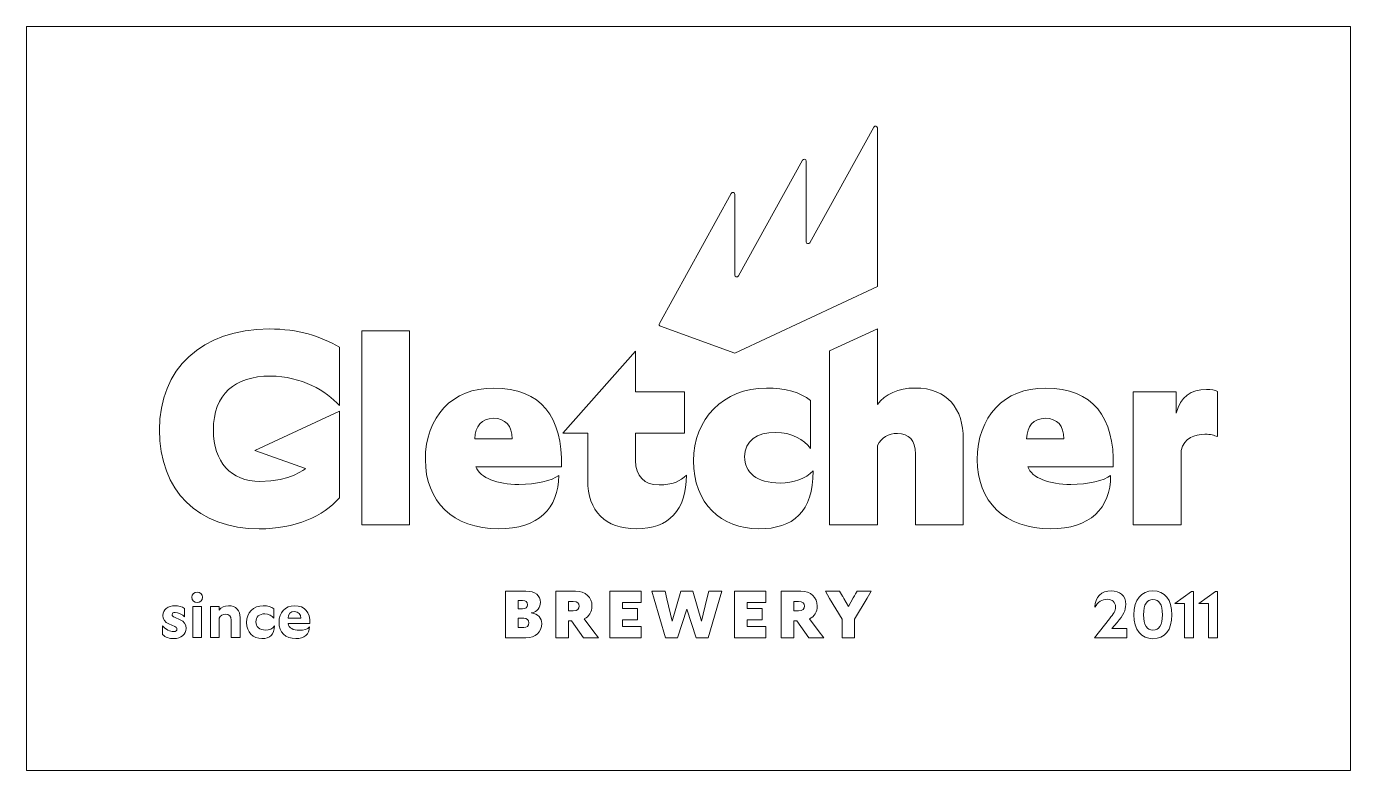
# Model space of a CAD drawing. Header units: millimetres. Extents: x 1687 to 2077, y -141 to 78.
import ezdxf

# ---------------------------------------------------------------- set-up
doc = ezdxf.new("R2010")
doc.units = ezdxf.units.MM
doc.header["$MEASUREMENT"] = 0
doc.layers.add('logo', color=7, linetype='Continuous', lineweight=0)
doc.layers.add('setka', color=7, linetype='Continuous', lineweight=0)

# ---------------------------------------------------------------- blocks, each defined once
blk = doc.blocks.new('Block_1')
at = {"layer": 'logo'}
for points, knots in [([(1828.42, -100.66), (1828.42, -100.66), (1828.42, -90.38), (1828.42, -90.38), (1828.42, -90.38), (1828.42, -88.68), (1828.42, -88.68), (1828.42, -88.68), (1834.34, -88.68), (1834.34, -88.68), (1837.14, -88.68), (1838.65, -89.91), (1838.65, -92), (1838.65, -93.39), (1837.81, -94.82), (1835.97, -95.07), (1837.98, -95.31), (1839.02, -96.66), (1839.02, -98.22), (1839.02, -100.72), (1837.34, -102.37), (1834.32, -102.37), (1834.32, -102.37), (1828.42, -102.37), (1828.42, -102.37), (1828.42, -102.37), (1828.42, -100.66), (1828.42, -100.66)], [0, 0, 0, 0, 1, 1, 1, 2, 2, 2, 3, 3, 3, 4, 4, 4, 5, 5, 5, 6, 6, 6, 7, 7, 7, 8, 8, 8, 9, 9, 9, 9]), ([(1843.22, -100.66), (1843.22, -100.66), (1843.22, -90.38), (1843.22, -90.38), (1843.22, -90.38), (1843.22, -88.68), (1843.22, -88.68), (1843.22, -88.68), (1849.01, -88.68), (1849.01, -88.68), (1851.86, -88.68), (1853.82, -90.54), (1853.82, -93.06), (1853.82, -94.72), (1852.96, -96.11), (1851.57, -96.85), (1851.57, -96.85), (1854.11, -100.22), (1854.11, -100.22), (1854.11, -100.22), (1855.74, -102.37), (1855.74, -102.37), (1855.74, -102.37), (1851.36, -102.37), (1851.36, -102.37), (1851.36, -102.37), (1847.82, -97.44), (1847.82, -97.44), (1847.82, -97.44), (1846.92, -97.44), (1846.92, -97.44), (1846.92, -97.44), (1846.92, -100.43), (1846.92, -100.43), (1846.92, -100.43), (1846.92, -102.37), (1846.92, -102.37), (1846.92, -102.37), (1843.22, -102.37), (1843.22, -102.37), (1843.22, -102.37), (1843.22, -100.66), (1843.22, -100.66)], [0, 0, 0, 0, 1, 1, 1, 2, 2, 2, 3, 3, 3, 4, 4, 4, 5, 5, 5, 6, 6, 6, 7, 7, 7, 8, 8, 8, 9, 9, 9, 10, 10, 10, 11, 11, 11, 12, 12, 12, 13, 13, 13, 14, 14, 14, 14]), ([(1859.06, -100.66), (1859.06, -100.66), (1859.06, -90.38), (1859.06, -90.38), (1859.06, -90.38), (1859.06, -88.68), (1859.06, -88.68), (1859.06, -88.68), (1868.29, -88.68), (1868.29, -88.68), (1868.29, -88.68), (1868.29, -91.96), (1868.29, -91.96), (1868.29, -91.96), (1865.59, -91.96), (1865.59, -91.96), (1865.59, -91.96), (1862.76, -91.96), (1862.76, -91.96), (1862.76, -91.96), (1862.76, -93.8), (1862.76, -93.8), (1862.76, -93.8), (1865.22, -93.8), (1865.22, -93.8), (1865.22, -93.8), (1867.19, -93.8), (1867.19, -93.8), (1867.19, -93.8), (1867.19, -97.09), (1867.19, -97.09), (1867.19, -97.09), (1865.18, -97.09), (1865.18, -97.09), (1865.18, -97.09), (1862.76, -97.09), (1862.76, -97.09), (1862.76, -97.09), (1862.76, -99.08), (1862.76, -99.08), (1862.76, -99.08), (1865.32, -99.08), (1865.32, -99.08), (1865.32, -99.08), (1868.29, -99.08), (1868.29, -99.08), (1868.29, -99.08), (1868.29, -102.37), (1868.29, -102.37), (1868.29, -102.37), (1859.06, -102.37), (1859.06, -102.37), (1859.06, -102.37), (1859.06, -100.66), (1859.06, -100.66)], [0, 0, 0, 0, 1, 1, 1, 2, 2, 2, 3, 3, 3, 4, 4, 4, 5, 5, 5, 6, 6, 6, 7, 7, 7, 8, 8, 8, 9, 9, 9, 10, 10, 10, 11, 11, 11, 12, 12, 12, 13, 13, 13, 14, 14, 14, 15, 15, 15, 16, 16, 16, 17, 17, 17, 18, 18, 18, 18]), ([(1871.42, -88.68), (1871.42, -88.68), (1875.31, -88.68), (1875.31, -88.68), (1875.31, -88.68), (1875.84, -90.91), (1875.84, -90.91), (1875.84, -90.91), (1877.4, -97.5), (1877.4, -97.5), (1877.4, -97.5), (1879.96, -88.68), (1879.96, -88.68), (1879.96, -88.68), (1883.52, -88.68), (1883.52, -88.68), (1883.52, -88.68), (1886.08, -97.5), (1886.08, -97.5), (1886.08, -97.5), (1887.65, -90.91), (1887.65, -90.91), (1887.65, -90.91), (1888.18, -88.68), (1888.18, -88.68), (1888.18, -88.68), (1892.07, -88.68), (1892.07, -88.68), (1892.07, -88.68), (1891.28, -91.32), (1891.28, -91.32), (1891.28, -91.32), (1888.02, -102.37), (1888.02, -102.37), (1888.02, -102.37), (1884.46, -102.37), (1884.46, -102.37), (1884.46, -102.37), (1881.74, -93.94), (1881.74, -93.94), (1881.74, -93.94), (1879.02, -102.37), (1879.02, -102.37), (1879.02, -102.37), (1875.46, -102.37), (1875.46, -102.37), (1875.46, -102.37), (1872.1, -90.99), (1872.1, -90.99), (1872.1, -90.99), (1871.42, -88.68), (1871.42, -88.68)], [0, 0, 0, 0, 1, 1, 1, 2, 2, 2, 3, 3, 3, 4, 4, 4, 5, 5, 5, 6, 6, 6, 7, 7, 7, 8, 8, 8, 9, 9, 9, 10, 10, 10, 11, 11, 11, 12, 12, 12, 13, 13, 13, 14, 14, 14, 15, 15, 15, 16, 16, 16, 17, 17, 17, 17]), ([(1895.78, -100.66), (1895.78, -100.66), (1895.78, -90.38), (1895.78, -90.38), (1895.78, -90.38), (1895.78, -88.68), (1895.78, -88.68), (1895.78, -88.68), (1905.01, -88.68), (1905.01, -88.68), (1905.01, -88.68), (1905.01, -91.96), (1905.01, -91.96), (1905.01, -91.96), (1902.31, -91.96), (1902.31, -91.96), (1902.31, -91.96), (1899.48, -91.96), (1899.48, -91.96), (1899.48, -91.96), (1899.48, -93.8), (1899.48, -93.8), (1899.48, -93.8), (1901.94, -93.8), (1901.94, -93.8), (1901.94, -93.8), (1903.92, -93.8), (1903.92, -93.8), (1903.92, -93.8), (1903.92, -97.09), (1903.92, -97.09), (1903.92, -97.09), (1901.9, -97.09), (1901.9, -97.09), (1901.9, -97.09), (1899.48, -97.09), (1899.48, -97.09), (1899.48, -97.09), (1899.48, -99.08), (1899.48, -99.08), (1899.48, -99.08), (1902.04, -99.08), (1902.04, -99.08), (1902.04, -99.08), (1905.01, -99.08), (1905.01, -99.08), (1905.01, -99.08), (1905.01, -102.37), (1905.01, -102.37), (1905.01, -102.37), (1895.78, -102.37), (1895.78, -102.37), (1895.78, -102.37), (1895.78, -100.66), (1895.78, -100.66)], [0, 0, 0, 0, 1, 1, 1, 2, 2, 2, 3, 3, 3, 4, 4, 4, 5, 5, 5, 6, 6, 6, 7, 7, 7, 8, 8, 8, 9, 9, 9, 10, 10, 10, 11, 11, 11, 12, 12, 12, 13, 13, 13, 14, 14, 14, 15, 15, 15, 16, 16, 16, 17, 17, 17, 18, 18, 18, 18]), ([(1909.51, -100.66), (1909.51, -100.66), (1909.51, -90.38), (1909.51, -90.38), (1909.51, -90.38), (1909.51, -88.68), (1909.51, -88.68), (1909.51, -88.68), (1915.3, -88.68), (1915.3, -88.68), (1918.15, -88.68), (1920.11, -90.54), (1920.11, -93.06), (1920.11, -94.72), (1919.25, -96.11), (1917.86, -96.85), (1917.86, -96.85), (1920.4, -100.22), (1920.4, -100.22), (1920.4, -100.22), (1922.02, -102.37), (1922.02, -102.37), (1922.02, -102.37), (1917.64, -102.37), (1917.64, -102.37), (1917.64, -102.37), (1914.1, -97.44), (1914.1, -97.44), (1914.1, -97.44), (1913.2, -97.44), (1913.2, -97.44), (1913.2, -97.44), (1913.2, -100.43), (1913.2, -100.43), (1913.2, -100.43), (1913.2, -102.37), (1913.2, -102.37), (1913.2, -102.37), (1909.51, -102.37), (1909.51, -102.37), (1909.51, -102.37), (1909.51, -100.66), (1909.51, -100.66)], [0, 0, 0, 0, 1, 1, 1, 2, 2, 2, 3, 3, 3, 4, 4, 4, 5, 5, 5, 6, 6, 6, 7, 7, 7, 8, 8, 8, 9, 9, 9, 10, 10, 10, 11, 11, 11, 12, 12, 12, 13, 13, 13, 14, 14, 14, 14]), ([(1927.4, -100.45), (1927.4, -100.45), (1927.4, -96.93), (1927.4, -96.93), (1927.4, -96.93), (1923.76, -90.79), (1923.76, -90.79), (1923.76, -90.79), (1922.51, -88.68), (1922.51, -88.68), (1922.51, -88.68), (1926.69, -88.68), (1926.69, -88.68), (1926.69, -88.68), (1927.56, -90.18), (1927.56, -90.18), (1927.56, -90.18), (1927.56, -90.18), (1927.95, -90.87), (1927.95, -90.87), (1929.26, -93.16), (1929.26, -93.16), (1929.26, -93.16), (1930.7, -90.63), (1930.7, -90.63), (1930.7, -90.63), (1931.04, -90.05), (1931.04, -90.05), (1931.04, -90.05), (1931.04, -90.05), (1931.82, -88.68), (1931.82, -88.68), (1935.98, -88.68), (1935.98, -88.68), (1935.98, -88.68), (1934.79, -90.69), (1934.79, -90.69), (1934.79, -90.69), (1931.09, -96.93), (1931.09, -96.93), (1931.09, -96.93), (1931.09, -100.66), (1931.09, -100.66), (1931.09, -100.66), (1931.09, -102.37), (1931.09, -102.37), (1931.09, -102.37), (1927.4, -102.37), (1927.4, -102.37), (1927.4, -102.37), (1927.4, -100.45), (1927.4, -100.45)], [0, 0, 0, 0, 1, 1, 1, 2, 2, 2, 3, 3, 3, 4, 4, 4, 5, 5, 5, 6, 6, 6, 7, 7, 7, 8, 8, 8, 9, 9, 9, 10, 10, 10, 11, 11, 11, 12, 12, 12, 13, 13, 13, 14, 14, 14, 15, 15, 15, 16, 16, 16, 17, 17, 17, 17]), ([(1833.41, -93.9), (1834.42, -93.9), (1834.83, -93.39), (1834.83, -92.65), (1834.83, -91.9), (1834.42, -91.4), (1833.41, -91.4), (1833.41, -91.4), (1832.13, -91.4), (1832.13, -91.4), (1832.13, -91.4), (1832.13, -93.9), (1832.13, -93.9), (1832.13, -93.9), (1833.41, -93.9), (1833.41, -93.9)], [0, 0, 0, 0, 1, 1, 1, 2, 2, 2, 3, 3, 3, 4, 4, 4, 5, 5, 5, 5]), ([(1848.32, -94.45), (1849.62, -94.45), (1850.03, -93.84), (1850.03, -93.06), (1850.03, -92.28), (1849.62, -91.67), (1848.32, -91.67), (1848.32, -91.67), (1846.92, -91.67), (1846.92, -91.67), (1846.92, -91.67), (1846.92, -94.45), (1846.92, -94.45), (1846.92, -94.45), (1848.32, -94.45), (1848.32, -94.45)], [0, 0, 0, 0, 1, 1, 1, 2, 2, 2, 3, 3, 3, 4, 4, 4, 5, 5, 5, 5]), ([(1914.61, -94.45), (1915.9, -94.45), (1916.31, -93.84), (1916.31, -93.06), (1916.31, -92.28), (1915.9, -91.67), (1914.61, -91.67), (1914.61, -91.67), (1913.2, -91.67), (1913.2, -91.67), (1913.2, -91.67), (1913.2, -94.45), (1913.2, -94.45), (1913.2, -94.45), (1914.61, -94.45), (1914.61, -94.45)], [0, 0, 0, 0, 1, 1, 1, 2, 2, 2, 3, 3, 3, 4, 4, 4, 5, 5, 5, 5]), ([(1833.74, -99.41), (1834.6, -99.41), (1835.26, -98.89), (1835.26, -98.02), (1835.26, -97.16), (1834.6, -96.64), (1833.74, -96.64), (1833.74, -96.64), (1832.13, -96.64), (1832.13, -96.64), (1832.13, -96.64), (1832.13, -99.41), (1832.13, -99.41), (1832.13, -99.41), (1833.74, -99.41), (1833.74, -99.41)], [0, 0, 0, 0, 1, 1, 1, 2, 2, 2, 3, 3, 3, 4, 4, 4, 5, 5, 5, 5])]:
    blk.add_open_spline(points, degree=3, knots=knots, dxfattribs=at)
blk = doc.blocks.new('Block_3')
at = {"layer": 'logo'}
for points, knots in [([(1737.63, -88.95), (1738.52, -88.95), (1739.19, -89.62), (1739.19, -90.47), (1739.19, -91.36), (1738.52, -91.99), (1737.63, -91.99), (1736.74, -91.99), (1736.08, -91.36), (1736.08, -90.47), (1736.08, -89.62), (1736.74, -88.95), (1737.63, -88.95)], [0, 0, 0, 0, 1, 1, 1, 2, 2, 2, 3, 3, 3, 4, 4, 4, 4]), ([(1727.46, -101.44), (1727.46, -101.44), (1727.46, -98.9), (1727.46, -98.9), (1728.28, -99.9), (1729.7, -100.58), (1730.72, -100.58), (1731.35, -100.58), (1731.69, -100.33), (1731.69, -99.86), (1731.69, -99.45), (1731.5, -99.27), (1731.04, -99.07), (1731.04, -99.07), (1729.33, -98.31), (1729.33, -98.31), (1728.17, -97.77), (1727.57, -96.99), (1727.57, -95.79), (1727.57, -94.14), (1729.04, -92.95), (1731.08, -92.95), (1732.24, -92.95), (1733.13, -93.21), (1733.95, -93.82), (1733.95, -93.82), (1733.95, -96.18), (1733.95, -96.18), (1733.35, -95.51), (1732.06, -94.92), (1731.17, -94.92), (1730.61, -94.92), (1730.28, -95.16), (1730.28, -95.57), (1730.28, -95.94), (1730.5, -96.14), (1730.98, -96.36), (1730.98, -96.36), (1732.65, -97.1), (1732.65, -97.1), (1733.82, -97.62), (1734.37, -98.42), (1734.37, -99.66), (1734.37, -101.42), (1732.89, -102.64), (1730.82, -102.64), (1729.46, -102.64), (1728.33, -102.25), (1727.46, -101.44)], [0, 0, 0, 0, 1, 1, 1, 2, 2, 2, 3, 3, 3, 4, 4, 4, 5, 5, 5, 6, 6, 6, 7, 7, 7, 8, 8, 8, 9, 9, 9, 10, 10, 10, 11, 11, 11, 12, 12, 12, 13, 13, 13, 14, 14, 14, 15, 15, 15, 16, 16, 16, 16]), ([(1736.34, -100.97), (1736.34, -100.97), (1736.34, -95.57), (1736.34, -95.57), (1736.34, -95.57), (1736.34, -93.23), (1736.34, -93.23), (1736.34, -93.23), (1738.93, -93.23), (1738.93, -93.23), (1738.93, -93.23), (1738.93, -100.84), (1738.93, -100.84), (1738.93, -100.84), (1738.93, -102.36), (1738.93, -102.36), (1738.93, -102.36), (1736.34, -102.36), (1736.34, -102.36), (1736.34, -102.36), (1736.34, -100.97), (1736.34, -100.97)], [0, 0, 0, 0, 1, 1, 1, 2, 2, 2, 3, 3, 3, 4, 4, 4, 5, 5, 5, 6, 6, 6, 7, 7, 7, 7]), ([(1747.69, -100.97), (1747.69, -100.97), (1747.69, -97.25), (1747.69, -97.25), (1747.69, -96.08), (1747.06, -95.42), (1745.99, -95.42), (1745.11, -95.42), (1744.5, -95.82), (1744.15, -96.6), (1744.15, -96.6), (1744.15, -100.84), (1744.15, -100.84), (1744.15, -100.84), (1744.15, -102.36), (1744.15, -102.36), (1744.15, -102.36), (1741.56, -102.36), (1741.56, -102.36), (1741.56, -102.36), (1741.56, -100.97), (1741.56, -100.97), (1741.56, -100.97), (1741.56, -95.57), (1741.56, -95.57), (1741.56, -95.57), (1741.56, -93.23), (1741.56, -93.23), (1741.56, -93.23), (1744.15, -93.23), (1744.15, -93.23), (1744.15, -93.23), (1744.15, -94.27), (1744.15, -94.27), (1744.69, -93.44), (1745.63, -92.95), (1746.87, -92.95), (1749.1, -92.95), (1750.28, -94.38), (1750.28, -96.45), (1750.28, -96.45), (1750.28, -100.88), (1750.28, -100.88), (1750.28, -100.88), (1750.28, -102.36), (1750.28, -102.36), (1750.28, -102.36), (1747.69, -102.36), (1747.69, -102.36), (1747.69, -102.36), (1747.69, -100.97), (1747.69, -100.97)], [0, 0, 0, 0, 1, 1, 1, 2, 2, 2, 3, 3, 3, 4, 4, 4, 5, 5, 5, 6, 6, 6, 7, 7, 7, 8, 8, 8, 9, 9, 9, 10, 10, 10, 11, 11, 11, 12, 12, 12, 13, 13, 13, 14, 14, 14, 15, 15, 15, 16, 16, 16, 17, 17, 17, 17]), ([(1752.19, -97.9), (1752.19, -95.03), (1754.19, -92.95), (1757.1, -92.95), (1758.43, -92.95), (1759.45, -93.27), (1760.17, -93.88), (1760.17, -93.88), (1760.17, -96.6), (1760.17, -96.6), (1759.67, -95.88), (1758.75, -95.34), (1757.52, -95.34), (1755.95, -95.34), (1754.93, -96.23), (1754.93, -97.71), (1754.93, -99.14), (1755.95, -100.14), (1757.76, -100.14), (1758.89, -100.14), (1759.84, -99.7), (1760.38, -98.9), (1760.38, -101.47), (1759.04, -102.64), (1756.71, -102.64), (1754.06, -102.64), (1752.19, -100.84), (1752.19, -97.9)], [0, 0, 0, 0, 1, 1, 1, 2, 2, 2, 3, 3, 3, 4, 4, 4, 5, 5, 5, 6, 6, 6, 7, 7, 7, 8, 8, 8, 9, 9, 9, 9]), ([(1761.73, -97.86), (1761.73, -94.95), (1763.47, -92.95), (1766.3, -92.95), (1769.38, -92.95), (1770.9, -94.86), (1770.84, -98.2), (1770.84, -98.2), (1764.41, -98.2), (1764.41, -98.2), (1764.58, -99.53), (1765.95, -100.2), (1767.71, -100.2), (1768.99, -100.2), (1770.16, -99.83), (1770.67, -99.2), (1770.67, -101.33), (1769.23, -102.64), (1766.64, -102.64), (1763.64, -102.64), (1761.73, -100.81), (1761.73, -97.86)], [0, 0, 0, 0, 1, 1, 1, 2, 2, 2, 3, 3, 3, 4, 4, 4, 5, 5, 5, 6, 6, 6, 7, 7, 7, 7]), ([(1768.14, -96.57), (1768.14, -95.49), (1767.53, -94.66), (1766.28, -94.66), (1765.15, -94.66), (1764.47, -95.42), (1764.4, -96.57), (1764.4, -96.57), (1768.14, -96.57), (1768.14, -96.57)], [0, 0, 0, 0, 1, 1, 1, 2, 2, 2, 3, 3, 3, 3])]:
    blk.add_open_spline(points, degree=3, knots=knots, dxfattribs=at)
blk = doc.blocks.new('Block_2')
at = {"layer": 'logo'}
blk.add_blockref('Block_3', (0, 0), dxfattribs=at)
blk = doc.blocks.new('Block_4')
at = {"layer": 'logo'}
for points, knots in [([(2007.88, -93.32), (2007.88, -91.89), (2006.89, -91.04), (2005.44, -91.04), (2003.85, -91.04), (2002.6, -91.85), (2001.82, -93.41), (2001.84, -90.38), (2003.78, -88.56), (2006.62, -88.56), (2009.07, -88.56), (2010.89, -89.94), (2010.89, -92.58), (2010.89, -94.34), (2010.19, -95.7), (2008.34, -97.88), (2008.34, -97.88), (2006.83, -99.66), (2006.83, -99.66), (2006.83, -99.66), (2011.18, -99.66), (2011.18, -99.66), (2011.18, -99.66), (2011.18, -102.38), (2011.18, -102.38), (2011.18, -102.38), (2001.69, -102.38), (2001.69, -102.38), (2001.69, -102.38), (2006.08, -96.82), (2006.08, -96.82), (2007.33, -95.27), (2007.88, -94.5), (2007.88, -93.32)], [0, 0, 0, 0, 1, 1, 1, 2, 2, 2, 3, 3, 3, 4, 4, 4, 5, 5, 5, 6, 6, 6, 7, 7, 7, 8, 8, 8, 9, 9, 9, 10, 10, 10, 11, 11, 11, 11]), ([(2013.31, -95.62), (2013.31, -91.11), (2015.45, -88.56), (2018.89, -88.56), (2022.35, -88.56), (2024.48, -91.11), (2024.48, -95.62), (2024.48, -100.12), (2022.35, -102.67), (2018.89, -102.67), (2015.45, -102.67), (2013.31, -100.12), (2013.31, -95.62)], [0, 0, 0, 0, 1, 1, 1, 2, 2, 2, 3, 3, 3, 4, 4, 4, 4]), ([(2028.15, -100.78), (2028.15, -100.78), (2028.15, -92.29), (2028.15, -92.29), (2028.15, -92.29), (2025.37, -92.29), (2025.37, -92.29), (2025.37, -92.29), (2030.24, -88.76), (2030.24, -88.76), (2030.24, -88.76), (2030.86, -88.76), (2030.86, -88.76), (2030.86, -88.76), (2030.86, -100.8), (2030.86, -100.8), (2030.86, -100.8), (2030.86, -102.38), (2030.86, -102.38), (2030.86, -102.38), (2028.15, -102.38), (2028.15, -102.38), (2028.15, -102.38), (2028.15, -100.78), (2028.15, -100.78)], [0, 0, 0, 0, 1, 1, 1, 2, 2, 2, 3, 3, 3, 4, 4, 4, 5, 5, 5, 6, 6, 6, 7, 7, 7, 8, 8, 8, 8]), ([(2035.21, -100.78), (2035.21, -100.78), (2035.21, -92.29), (2035.21, -92.29), (2035.21, -92.29), (2032.42, -92.29), (2032.42, -92.29), (2032.42, -92.29), (2037.3, -88.76), (2037.3, -88.76), (2037.3, -88.76), (2037.91, -88.76), (2037.91, -88.76), (2037.91, -88.76), (2037.91, -100.8), (2037.91, -100.8), (2037.91, -100.8), (2037.91, -102.38), (2037.91, -102.38), (2037.91, -102.38), (2035.21, -102.38), (2035.21, -102.38), (2035.21, -102.38), (2035.21, -100.78), (2035.21, -100.78)], [0, 0, 0, 0, 1, 1, 1, 2, 2, 2, 3, 3, 3, 4, 4, 4, 5, 5, 5, 6, 6, 6, 7, 7, 7, 8, 8, 8, 8]), ([(2018.89, -100.12), (2020.71, -100.12), (2021.66, -98.73), (2021.66, -95.62), (2021.66, -92.51), (2020.71, -91.11), (2018.89, -91.11), (2017.1, -91.11), (2016.15, -92.51), (2016.15, -95.62), (2016.15, -98.73), (2017.1, -100.12), (2018.89, -100.12)], [0, 0, 0, 0, 1, 1, 1, 2, 2, 2, 3, 3, 3, 4, 4, 4, 4])]:
    blk.add_open_spline(points, degree=3, knots=knots, dxfattribs=at)
blk = doc.blocks.new('Block_6')
at = {"layer": 'logo'}
blk.add_lwpolyline([(1786.09, -63.1), (1786.09, -23.05), (1786.09, -12.02), (1800.16, -12.02), (1800.16, -62.32), (1800.16, -69.12), (1786.09, -69.12)], close=True, dxfattribs=at)
for points, knots in [([(1754.59, -47.25), (1754.59, -47.25), (1769.54, -52.54), (1769.54, -52.54), (1769.54, -52.54), (1765.13, -56.38), (1756.13, -56.38), (1747.58, -56.38), (1742.42, -50.57), (1742.42, -41.22), (1742.42, -30.65), (1748.71, -25.33), (1759.12, -25.33), (1768.47, -25.33), (1775.63, -29.74), (1779.51, -34.01), (1779.51, -34.01), (1779.51, -16.82), (1779.51, -16.82), (1773.94, -13.6), (1767.42, -11.45), (1758.87, -11.45), (1738.95, -11.45), (1726.53, -23.31), (1726.53, -41.14), (1726.53, -59.04), (1737.98, -70.33), (1755.89, -70.33), (1766.54, -70.33), (1774.83, -66.54), (1779.51, -61.22), (1779.51, -61.22), (1779.51, -43.56), (1779.51, -43.56), (1779.51, -43.56), (1779.51, -35.62), (1779.51, -35.62), (1779.51, -35.62), (1754.59, -47.25), (1754.59, -47.25)], [0, 0, 0, 0, 1, 1, 1, 2, 2, 2, 3, 3, 3, 4, 4, 4, 5, 5, 5, 6, 6, 6, 7, 7, 7, 8, 8, 8, 9, 9, 9, 10, 10, 10, 11, 11, 11, 12, 12, 12, 13, 13, 13, 13]), ([(1949.02, -63.1), (1949.02, -63.1), (1949.02, -48.24), (1949.02, -48.24), (1949.02, -44.25), (1947.14, -42.22), (1943.7, -42.22), (1941.04, -42.22), (1939, -43.39), (1937.83, -45.74), (1937.83, -45.74), (1937.83, -62.32), (1937.83, -62.32), (1937.83, -62.32), (1937.83, -69.12), (1937.83, -69.12), (1937.83, -69.12), (1923.75, -69.12), (1923.75, -69.12), (1923.75, -69.12), (1923.75, -63.1), (1923.75, -63.1), (1923.75, -63.1), (1923.75, -23.05), (1923.75, -23.05), (1923.75, -23.05), (1923.75, -17.87), (1923.75, -17.87), (1923.75, -17.87), (1937.83, -11.43), (1937.83, -11.43), (1937.83, -11.43), (1937.83, -33.69), (1937.83, -33.69), (1939.94, -30.64), (1944.01, -28.84), (1948.86, -28.84), (1958.48, -28.84), (1963.09, -35.02), (1963.09, -43.86), (1963.09, -43.86), (1963.09, -62.32), (1963.09, -62.32), (1963.09, -62.32), (1963.09, -69.12), (1963.09, -69.12), (1963.09, -69.12), (1949.02, -69.12), (1949.02, -69.12), (1949.02, -69.12), (1949.02, -63.1), (1949.02, -63.1)], [0, 0, 0, 0, 1, 1, 1, 2, 2, 2, 3, 3, 3, 4, 4, 4, 5, 5, 5, 6, 6, 6, 7, 7, 7, 8, 8, 8, 9, 9, 9, 10, 10, 10, 11, 11, 11, 12, 12, 12, 13, 13, 13, 14, 14, 14, 15, 15, 15, 16, 16, 16, 17, 17, 17, 17]), ([(1852.57, -55.98), (1852.57, -55.98), (1852.57, -42.14), (1852.57, -42.14), (1852.57, -42.14), (1845.22, -42.14), (1845.22, -42.14), (1845.22, -42.14), (1866.65, -17.97), (1866.65, -17.97), (1866.65, -17.97), (1866.65, -30.01), (1866.65, -30.01), (1866.65, -30.01), (1881.04, -30.01), (1881.04, -30.01), (1881.04, -30.01), (1881.04, -42.14), (1881.04, -42.14), (1881.04, -42.14), (1866.65, -42.14), (1866.65, -42.14), (1866.65, -42.14), (1866.65, -50.19), (1866.65, -50.19), (1866.65, -54.81), (1869.23, -57.39), (1873.61, -57.39), (1877.29, -57.39), (1879.95, -56.3), (1881.59, -54.5), (1881.59, -64.82), (1876.51, -70.3), (1866.88, -70.3), (1857.73, -70.3), (1852.57, -65.13), (1852.57, -55.98)], [0, 0, 0, 0, 1, 1, 1, 2, 2, 2, 3, 3, 3, 4, 4, 4, 5, 5, 5, 6, 6, 6, 7, 7, 7, 8, 8, 8, 9, 9, 9, 10, 10, 10, 11, 11, 11, 12, 12, 12, 12]), ([(1804.79, -49.96), (1804.79, -37.29), (1812.69, -28.84), (1824.89, -28.84), (1838.89, -28.84), (1845.23, -37.52), (1844.84, -52.07), (1844.84, -52.07), (1819.65, -52.07), (1819.65, -52.07), (1820.98, -55.36), (1825.91, -57.23), (1832.32, -57.23), (1837.48, -57.23), (1842.1, -56.14), (1844.05, -54.57), (1844.05, -64.27), (1837.95, -70.3), (1826.38, -70.3), (1812.84, -70.3), (1804.79, -62.08), (1804.79, -49.96)], [0, 0, 0, 0, 1, 1, 1, 2, 2, 2, 3, 3, 3, 4, 4, 4, 5, 5, 5, 6, 6, 6, 7, 7, 7, 7]), ([(1883.7, -50.27), (1883.7, -37.99), (1892.46, -28.84), (1905.13, -28.84), (1910.77, -28.84), (1915.07, -30.09), (1918.12, -32.52), (1918.12, -32.52), (1918.12, -46.67), (1918.12, -46.67), (1916.24, -44.02), (1912.49, -41.9), (1907.87, -41.9), (1902.32, -41.9), (1898.72, -44.41), (1898.72, -49.1), (1898.72, -53.64), (1902.24, -56.84), (1909.2, -56.84), (1913.03, -56.84), (1916.79, -55.51), (1918.9, -53.25), (1918.9, -65.37), (1913.11, -70.3), (1902.87, -70.3), (1891.84, -70.3), (1883.7, -62.87), (1883.7, -50.27)], [0, 0, 0, 0, 1, 1, 1, 2, 2, 2, 3, 3, 3, 4, 4, 4, 5, 5, 5, 6, 6, 6, 7, 7, 7, 8, 8, 8, 9, 9, 9, 9]), ([(1967.17, -49.96), (1967.17, -37.29), (1975.07, -28.84), (1987.27, -28.84), (2001.28, -28.84), (2007.61, -37.52), (2007.22, -52.07), (2007.22, -52.07), (1982.03, -52.07), (1982.03, -52.07), (1983.36, -55.36), (1988.29, -57.23), (1994.7, -57.23), (1999.87, -57.23), (2004.48, -56.14), (2006.44, -54.57), (2006.44, -64.27), (2000.34, -70.3), (1988.76, -70.3), (1975.23, -70.3), (1967.17, -62.08), (1967.17, -49.96)], [0, 0, 0, 0, 1, 1, 1, 2, 2, 2, 3, 3, 3, 4, 4, 4, 5, 5, 5, 6, 6, 6, 7, 7, 7, 7]), ([(2013.08, -63.1), (2013.08, -63.1), (2013.08, -36.66), (2013.08, -36.66), (2013.08, -36.66), (2013.08, -30.01), (2013.08, -30.01), (2013.08, -30.01), (2025.75, -30.01), (2025.75, -30.01), (2025.75, -30.01), (2025.75, -36.27), (2025.75, -36.27), (2027, -31.42), (2029.97, -29.23), (2034.67, -29.23), (2036.07, -29.23), (2037.17, -29.47), (2037.87, -29.86), (2037.87, -29.86), (2037.87, -43.15), (2037.87, -43.15), (2036.93, -42.76), (2035.92, -42.45), (2034.2, -42.45), (2031.15, -42.45), (2028.1, -43.55), (2027.16, -47.22), (2027.16, -47.22), (2027.16, -62.55), (2027.16, -62.55), (2027.16, -62.55), (2027.16, -69.12), (2027.16, -69.12), (2027.16, -69.12), (2013.08, -69.12), (2013.08, -69.12), (2013.08, -69.12), (2013.08, -63.1), (2013.08, -63.1)], [0, 0, 0, 0, 1, 1, 1, 2, 2, 2, 3, 3, 3, 4, 4, 4, 5, 5, 5, 6, 6, 6, 7, 7, 7, 8, 8, 8, 9, 9, 9, 10, 10, 10, 11, 11, 11, 12, 12, 12, 13, 13, 13, 13]), ([(1830.29, -43.78), (1830.29, -39.95), (1828.41, -37.76), (1824.81, -37.76), (1821.37, -37.76), (1819.41, -40.1), (1819.34, -43.78), (1819.34, -43.78), (1830.29, -43.78), (1830.29, -43.78)], [0, 0, 0, 0, 1, 1, 1, 2, 2, 2, 3, 3, 3, 3]), ([(1992.67, -43.78), (1992.67, -39.95), (1990.79, -37.76), (1987.2, -37.76), (1983.75, -37.76), (1981.8, -40.1), (1981.72, -43.78), (1981.72, -43.78), (1992.67, -43.78), (1992.67, -43.78)], [0, 0, 0, 0, 1, 1, 1, 2, 2, 2, 3, 3, 3, 3])]:
    blk.add_open_spline(points, degree=3, knots=knots, dxfattribs=at)
blk = doc.blocks.new('Block_5')
at = {"layer": 'logo'}
blk.add_open_spline([(1937.83, 1.02), (1937.83, 1.02), (1937.8, 1.03), (1937.8, 1.03), (1937.8, 1.03), (1937.8, 47.75), (1937.8, 47.75), (1937.8, 48.34), (1937.02, 48.55), (1936.73, 48.03), (1936.73, 48.03), (1917.91, 13.95), (1917.91, 13.95), (1917.62, 13.43), (1916.83, 13.64), (1916.83, 14.23), (1916.83, 14.23), (1916.83, 37.96), (1916.83, 37.96), (1916.83, 38.55), (1916.04, 38.75), (1915.75, 38.24), (1915.75, 38.24), (1896.93, 4.16), (1896.93, 4.16), (1896.64, 3.64), (1895.85, 3.85), (1895.85, 4.44), (1895.85, 4.44), (1895.85, 28.17), (1895.85, 28.17), (1895.85, 28.76), (1895.06, 28.96), (1894.78, 28.44), (1894.78, 28.44), (1873.64, -9.81), (1873.64, -9.81), (1873.47, -10.12), (1873.62, -10.51), (1873.95, -10.63), (1873.95, -10.63), (1895.85, -18.57), (1895.85, -18.57), (1895.85, -18.57), (1895.85, -18.56), (1895.85, -18.56), (1895.85, -18.56), (1895.88, -18.57), (1895.88, -18.57), (1895.88, -18.57), (1937.83, 1.02), (1937.83, 1.02)], degree=3, knots=[0, 0, 0, 0, 1, 1, 1, 2, 2, 2, 3, 3, 3, 4, 4, 4, 5, 5, 5, 6, 6, 6, 7, 7, 7, 8, 8, 8, 9, 9, 9, 10, 10, 10, 11, 11, 11, 12, 12, 12, 13, 13, 13, 14, 14, 14, 15, 15, 15, 16, 16, 16, 17, 17, 17, 17], dxfattribs=at)
blk.add_blockref('Block_6', (0, 0), dxfattribs=at)
blk = doc.blocks.new('Block_0')
at = {"layer": 'logo'}
for name in ['Block_5', 'Block_2', 'Block_1', 'Block_4']:
    blk.add_blockref(name, (0, 0), dxfattribs=at)

msp = doc.modelspace()

# ---------------------------------------------------------------- linework, layer by layer
at = {"layer": 'setka'}
msp.add_lwpolyline([(1687.42, 77.64), (2077.02, 77.64), (2077.02, -141.49), (1687.42, -141.49)], close=True, dxfattribs=at)

# ---------------------------------------------------------------- block references
at = {"layer": 'logo'}
msp.add_blockref('Block_0', (0, 0), dxfattribs=at)

doc.saveas('drawing.dxf')
